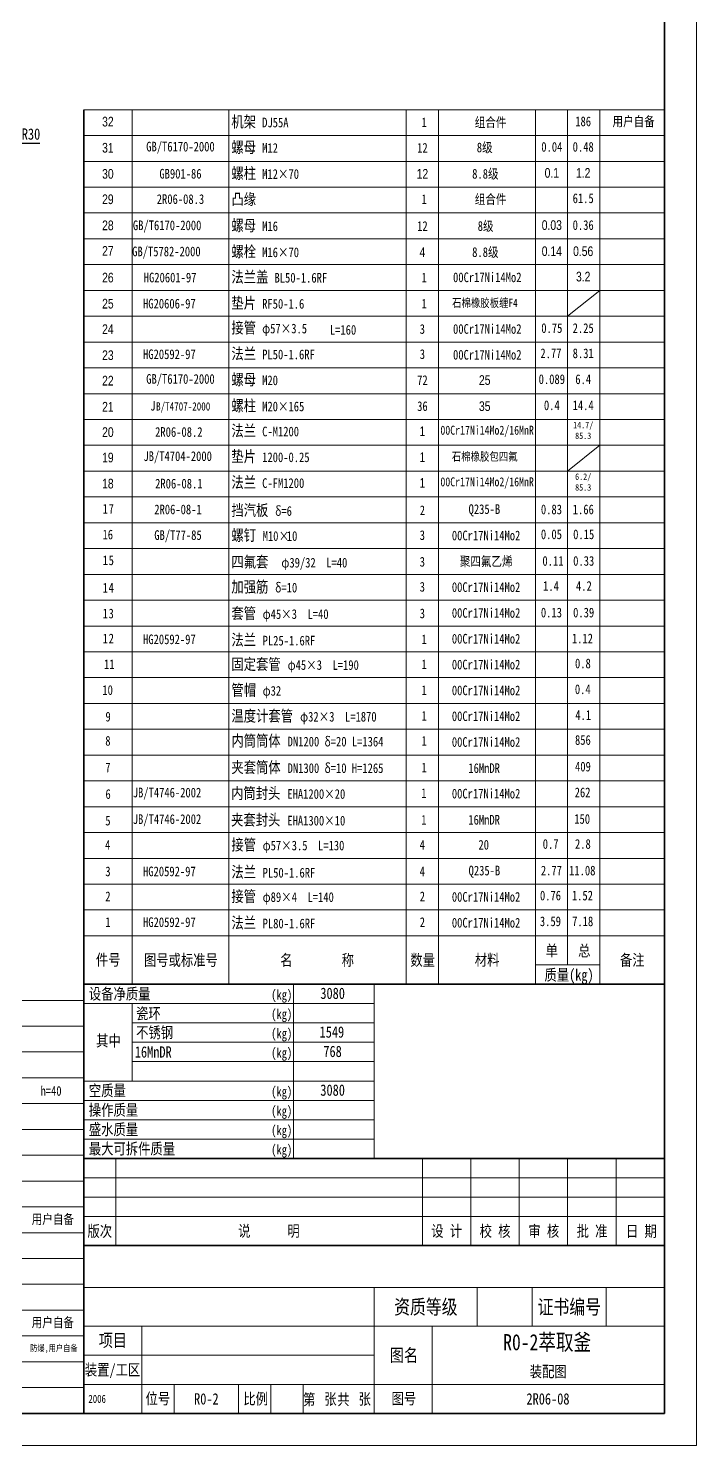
# Model space of a CAD drawing. Header units: millimetres. Extents: x 10132 to 16072, y 1336 to 9746.
# Drawn here: x 14000 to 16072, y 1336 to 5728 of the extents above; entities that cross this region are included whole.
import ezdxf

# ---------------------------------------------------------------- set-up
doc = ezdxf.new("R2010")
doc.units = ezdxf.units.MM
doc.layers.get('DEFPOINTS').update_dxf_attribs({"lineweight": 18})
doc.layers.add('粗实线', color=4, linetype='Continuous', lineweight=35)
doc.layers.add('细实线', color=7, linetype='Continuous', lineweight=18)
doc.styles.get("Standard").update_dxf_attribs({"font": 'SIMFANG.TTF', "width": 0.8, "height": 35})
doc.dimstyles.new('机械', dxfattribs={"dimtxt": 60, "dimasz": 52, "dimexe": 15, "dimexo": 10, "dimgap": 10, "dimtad": 1, "dimtoh": 1, "dimdec": 4, "dimdsep": 46, "dimlunit": 6, "dimtxsty": 'Standard', "dimcen": 1, "dimadec": 0, "dimazin": 0, "dimtfac": 1, "dimtdec": 4, "dimtmove": 0, "dimatfit": 0, "dimfxl": 0, "dimtolj": 1, "dimtzin": 0, "dimarcsym": 0})

# ---------------------------------------------------------------- blocks, each defined once
blk = doc.blocks.new('*D62')
at = {"layer": 'DEFPOINTS', "color": 0}
for p in [(13874.9, 5331.4), (13767.4, 5285.2)]:
    blk.add_point(p, dxfattribs=at)
at = {"layer": '细实线', "color": 0, "lineweight": -2}
for p, q in [((13922.7, 5351.9), (13971.4, 5372.8)), ((13971.4, 5372.8), (14035.6, 5372.8)), ((13767.4, 5285.2), (13874.9, 5331.4))]:
    blk.add_line(p, q, dxfattribs=at)
at = {"layer": '细实线', "color": 0}
blk.add_solid([(13919.3, 5359.9), (13926.1, 5343.9), (13874.9, 5331.4)], dxfattribs=at)
at = {"layer": '细实线', "color": 0, "insert": (14008.5, 5400.3), "char_height": 35, "attachment_point": 5}
blk.add_mtext('\\A1;R30', dxfattribs=at)

msp = doc.modelspace()

# ---------------------------------------------------------------- linework, layer by layer
at = {"layer": '粗实线'}
for p, q in [((14171.69721, 2765.97026), (14171.69721, 5475.97026)), ((14171.69721, 1435.97026), (14171.69721, 2765.97026)), ((14171.69721, 2765.97026), (15971.69721, 2765.97026)), ((14171.69721, 2225.97026), (15971.69721, 2225.97026)), ((14171.69721, 1955.97026), (15971.69721, 1955.97026))]:
    msp.add_line(p, q, dxfattribs=at)
msp.add_lwpolyline([(10381.69721, 1435.97026), (15971.69721, 1435.97026), (15971.69721, 9645.97026), (10381.69721, 9645.97026)], close=True, dxfattribs=at)
at = {"layer": '细实线'}
for p, q in [((15971.69721, 9645.97026), (15971.69721, 1435.97026)), ((14171.69721, 5475.97026), (15971.69721, 5475.97026)), ((14321.69721, 2765.97026), (14321.69721, 5475.97026)), ((14621.69721, 2765.97026), (14621.69721, 5475.97026)), ((15171.69721, 2765.97026), (15171.69721, 5475.97026)), ((15271.69721, 2765.97026), (15271.69721, 5475.97026)), ((15571.69721, 2765.97026), (15571.69721, 5475.97026)), ((15671.69721, 2825.97026), (15671.69721, 5475.97026)), ((15771.69721, 2765.97026), (15771.69721, 5475.97026)), ((14171.69721, 5395.97026), (15971.69721, 5395.97026)), ((14171.69721, 5315.97026), (15971.69721, 5315.97026)), ((14171.69721, 5235.97026), (15971.69721, 5235.97026)), ((14171.69721, 5155.97026), (15971.69721, 5155.97026)), ((14171.69721, 5075.97026), (15971.69721, 5075.97026)), ((14171.69721, 4995.97026), (15971.69721, 4995.97026)), ((14171.69721, 4915.97026), (15971.69721, 4915.97026)), ((15671.69721, 4835.97026), (15771.69721, 4915.97026)), ((14171.69721, 4835.97026), (15971.69721, 4835.97026)), ((14171.69721, 4755.97026), (15971.69721, 4755.97026)), ((14171.69721, 4675.97026), (15971.69721, 4675.97026)), ((14171.69721, 4595.97026), (15971.69721, 4595.97026)), ((14171.69721, 4515.97026), (15971.69721, 4515.97026)), ((14171.69721, 4435.97026), (15971.69721, 4435.97026)), ((15671.69721, 4355.97026), (15771.69721, 4435.97026)), ((14171.69721, 4355.97026), (15971.69721, 4355.97026)), ((14171.69721, 4275.97026), (15971.69721, 4275.97026)), ((14171.69721, 4195.97026), (15971.69721, 4195.97026)), ((14171.69721, 4115.97026), (15971.69721, 4115.97026)), ((14171.69721, 4035.97026), (15971.69721, 4035.97026)), ((14171.69721, 3955.97026), (15971.69721, 3955.97026)), ((14171.69721, 3875.97026), (15971.69721, 3875.97026)), ((14171.69721, 3875.97026), (15971.69721, 3875.97026)), ((14171.69721, 3795.97026), (15971.69721, 3795.97026)), ((14171.69721, 3715.97026), (15971.69721, 3715.97026)), ((14171.69721, 3635.97026), (15971.69721, 3635.97026)), ((14171.69721, 3555.97026), (15971.69721, 3555.97026)), ((14171.69721, 3475.97026), (15971.69721, 3475.97026)), ((14171.69721, 3395.97026), (15971.69721, 3395.97026)), ((14171.69721, 3315.97026), (15971.69721, 3315.97026)), ((14171.69721, 3235.97026), (15971.69721, 3235.97026)), ((14171.69721, 3155.97026), (15971.69721, 3155.97026)), ((14171.69721, 3075.97026), (15971.69721, 3075.97026)), ((14171.69721, 2995.97026), (15971.69721, 2995.97026)), ((14171.69721, 2915.97026), (15971.69721, 2915.97026)), ((15571.69721, 2825.97026), (15771.69721, 2825.97026)), ((14821.69721, 2225.97026), (14821.69721, 2765.97026)), ((15071.69721, 2225.97026), (15071.69721, 2765.97026)), ((12371.69721, 2715.97026), (14171.69721, 2715.97026)), ((14171.69721, 2705.97026), (15071.69721, 2705.97026)), ((14171.69721, 2705.97026), (14321.69721, 2705.97026)), ((14321.69721, 2705.97026), (14321.69721, 2465.97026)), ((12371.69721, 2635.97026), (14171.69721, 2635.97026)), ((14321.69721, 2645.97026), (15071.69721, 2645.97026)), ((12371.69721, 2555.97026), (14171.69721, 2555.97026)), ((14321.69721, 2585.97026), (15071.69721, 2585.97026)), ((14321.69721, 2525.97026), (15071.69721, 2525.97026)), ((12371.69721, 2475.97026), (14171.69721, 2475.97026)), ((14171.69721, 2465.97026), (15071.69721, 2465.97026)), ((12371.69721, 2395.97026), (14171.69721, 2395.97026)), ((14171.69721, 2405.97026), (15071.69721, 2405.97026)), ((14171.69721, 2345.97026), (15071.69721, 2345.97026)), ((12371.69721, 2315.97026), (14171.69721, 2315.97026)), ((14171.69721, 2285.97026), (15071.69721, 2285.97026)), ((12371.69721, 2235.97026), (14171.69721, 2235.97026)), ((14271.69721, 1955.97026), (14271.69721, 2225.97026)), ((15221.69721, 1955.97026), (15221.69721, 2225.97026)), ((15371.69721, 1955.97026), (15371.69721, 2225.97026)), ((15521.69721, 1955.97026), (15521.69721, 2225.97026)), ((15671.69721, 1955.97026), (15671.69721, 2225.97026)), ((15821.69721, 1955.97026), (15821.69721, 2225.97026)), ((12371.69721, 2155.97026), (14171.69721, 2155.97026)), ((14171.69721, 2165.97026), (15971.69721, 2165.97026)), ((12371.69721, 2075.97026), (14171.69721, 2075.97026)), ((14171.69721, 2105.97026), (15971.69721, 2105.97026)), ((14171.69721, 2045.97026), (15971.69721, 2045.97026)), ((12371.69721, 1995.97026), (14171.69721, 1995.97026)), ((12371.69721, 1915.97026), (14171.69721, 1915.97026)), ((12371.69721, 1835.97026), (14171.69721, 1835.97026)), ((14171.69721, 1825.97026), (15971.69721, 1825.97026)), ((15071.69721, 1435.97026), (15071.69721, 1825.97026)), ((15391.69721, 1825.97026), (15391.69721, 1705.97026)), ((15561.69721, 1825.97026), (15561.69721, 1705.97026)), ((15791.69721, 1825.97026), (15791.69721, 1705.97026)), ((12371.69721, 1755.97026), (14171.69721, 1755.97026)), ((12371.69721, 1675.97026), (14171.69721, 1675.97026)), ((14171.69721, 1705.97026), (15971.69721, 1705.97026)), ((14351.69721, 1435.97026), (14351.69721, 1705.97026)), ((15251.69721, 1435.97026), (15251.69721, 1705.97026)), ((12371.69721, 1595.97026), (14171.69721, 1595.97026)), ((14171.69721, 1615.97026), (15071.69721, 1615.97026)), ((12371.69721, 1515.97026), (14171.69721, 1515.97026)), ((14171.69721, 1525.97026), (15971.69721, 1525.97026)), ((14451.69721, 1435.97026), (14451.69721, 1525.97026)), ((14651.69721, 1435.97026), (14651.69721, 1525.97026)), ((14751.69721, 1435.97026), (14751.69721, 1525.97026)), ((14851.69721, 1435.97026), (14851.69721, 1525.97026))]:
    msp.add_line(p, q, dxfattribs=at)
msp.add_lwpolyline([(10131.69721, 1335.97026), (16071.69721, 1335.97026), (16071.69721, 9745.97026), (10131.69721, 9745.97026)], close=True, dxfattribs=at)

# ---------------------------------------------------------------- texts
at = {"layer": '细实线', "width": 0.8}
for s, height, p in [('1', 30, (15218.84007, 5421.98723)), ('组合件', 30, (15383.90405, 5421.98723)), ('8.8级', 30, (15375.90405, 5262.36687)), ('凸缘', 35, (14629.50179, 5181.14667)), ('1', 30, (15218.84007, 5183.64667)), ('组合件', 30, (15383.90405, 5183.64667)), ('GB/T6170-2000', 30, (14324.26864, 5102.70922)), ('8级', 30, (15393.04691, 5100.56637)), ('GB/T5782-2000', 30, (14321.98293, 5021.80901)), ('8.8级', 30, (15375.90405, 5019.66616)), ('HG20601-97', 30, (14357.98293, 4940.946)), ('1', 30, (15218.84007, 4940.946)), ('HG20606-97', 30, (14355.69721, 4860.04575)), ('1', 30, (15218.84007, 4860.04575)), ('3', 30, (15213.23055, 4781.3256)), ('HG20592-97', 30, (14355.69721, 4703.24123)), ('J', 30, (14377.90194, 4543.73705)), ('B/T4707-2000', 25.713, (14396.18765, 4543.73705)), ('1', 30, (14230.74355, 4224.44246)), ('7', 30, (14249.02926, 4224.44246)), ('2R06-08-1', 30, (14390.57218, 4222.34782)), ('挡汽板 ', 35, (14629.50179, 4217.41139)), ('δ=6', 29.9985, (14765.1126, 4217.41139)), ('2', 30, (15213.36388, 4219.7222)), ('Q235-B', 30, (15364.81524, 4223.19594)), ('0.83', 30, (15588.89949, 4222.37131)), ('1.66', 30, (15687.63282, 4222.37131)), ('16', 30, (14230.12579, 4144.52238)), ('GB/T77-85', 30, (14390.61672, 4142.77879)), ('螺钉 ', 35, (14629.50179, 4139.92731)), ('00Cr17Ni14Mo2', 30, (15312.91987, 4141.58426)), ('0.05', 30, (15588.89949, 4145.17102)), ('0.15', 30, (15688.89949, 4145.17102)), ('M10', 29.9985, (14726.36666, 4139.92731)), ('×', 29.9985, (14776.18038, 4139.92731)), ('10', 29.9985, (14801.3251, 4139.92731)), ('3', 30, (15213.23055, 4142.52191)), ('1', 30, (14230.80841, 4064.60233)), ('5', 30, (14249.09413, 4064.60233)), ('四氟套  ', 35, (14629.50179, 4057.33805)), ('φ39/32  L=40', 29.9985, (14784.48558, 4057.33805)), ('3', 30, (15213.23055, 4060.12184)), ('聚四氟乙烯', 30, (15337.42122, 4061.4458)), ('0.11', 30, (15593.6233, 4062.77095)), ('0.33', 30, (15688.89949, 4062.77095)), ('1', 30, (14230.74355, 3979.7222)), ('4', 30, (14249.02926, 3979.7222)), ('加强筋 ', 35, (14629.50179, 3980.02191)), ('δ=10', 29.9985, (14765.1126, 3980.02191)), ('3', 30, (15213.23055, 3982.52191)), ('00Cr17Ni14Mo2', 30, (15312.91987, 3981.58426)), ('1.4', 30, (15595.83282, 3985.17102)), ('4.2', 30, (15697.63282, 3985.17102)), ('1', 30, (14230.41922, 3899.80215)), ('3', 30, (14248.70494, 3899.80215)), ('套管 ', 35, (14629.50179, 3897.90562)), ('φ45×3  L=40', 29.9985, (14726.36666, 3897.90562)), ('3', 30, (15213.23055, 3900.12184)), ('00Cr17Ni14Mo2', 30, (15312.91987, 3901.58426)), ('0.13', 30, (15588.89949, 3902.77095)), ('0.39', 30, (15688.76615, 3902.77095)), ('1', 30, (14230.74355, 3822.36204)), ('2', 30, (14249.02926, 3822.36204)), ('HG20592-97', 30, (14355.69721, 3819.80215)), ('法兰 ', 35, (14629.50179, 3815.69404)), ('PL25-1.6RF', 29.9985, (14726.36666, 3815.69404)), ('1', 30, (15218.84007, 3819.80215)), ('00Cr17Ni14Mo2', 30, (15312.91987, 3821.58426)), ('1.12', 30, (15684.97353, 3822.45126)), ('固定套管 ', 35, (14629.50179, 3740.14583)), ('11', 30, (14234.69721, 3742.44199)), ('φ45×3  L=190', 29.9985, (14803.85855, 3740.14583)), ('1', 30, (15218.84007, 3742.36204)), ('00Cr17Ni14Mo2', 30, (15312.91987, 3741.58426)), ('0.8', 30, (15694.57353, 3745.01116)), ('10', 30, (14229.55436, 3662.52191)), ('管帽 ', 35, (14629.50179, 3660.14583)), ('φ32', 29.9985, (14726.36666, 3660.14583)), ('1', 30, (15218.84007, 3662.36204)), ('00Cr17Ni14Mo2', 30, (15312.91987, 3661.58426)), ('0.4', 30, (15694.25924, 3665.01116)), ('9', 30, (14239.26864, 3580.12184)), ('温度计套管 ', 35, (14629.50179, 3579.94199)), ('φ32×3  L=1870', 29.9985, (14842.60449, 3579.94199)), ('1', 30, (15218.84007, 3582.44199)), ('00Cr17Ni14Mo2', 30, (15312.91987, 3581.58426)), ('4.1', 30, (15695.50686, 3585.09111)), ('8', 30, (14238.69721, 3505.16179)), ('内筒筒体 ', 35, (14629.50179, 3502.85098)), ('DN1200 δ=20 L=1364', 29.9985, (14803.85855, 3502.85098)), ('1', 30, (15218.84007, 3505.16179)), ('00Cr17Ni14Mo2', 30, (15312.91987, 3501.58426)), ('856', 30, (15694.57353, 3507.8109)), ('7', 30, (14238.69721, 3422.76168)), ('夹套筒体 ', 35, (14629.50179, 3420.54547)), ('DN1300 δ=10 H=1265', 29.9985, (14803.85855, 3420.54547)), ('1', 30, (15218.84007, 3422.76168)), ('16MnDR', 30, (15363.972, 3420.60135)), ('409', 30, (15694.70686, 3425.41079)), ('6', 30, (14239.26864, 3340.36161)), ('JB/T4746-2002', 30, (14323.89705, 3344.93229)), ('内筒封头 ', 35, (14628.55877, 3340.47862)), ('EHA1200×20', 29.9985, (14802.91553, 3340.47862)), ('1', 30, (15217.89705, 3342.78944)), ('00Cr17Ni14Mo2', 30, (15312.91987, 3341.58426)), ('262', 30, (15693.63051, 3345.43855)), ('JB/T4746-2002', 30, (14323.89705, 3262.53218)), ('夹套封头 ', 35, (14628.55877, 3257.88933)), ('5', 30, (14238.69721, 3257.9615)), ('EHA1300×10', 29.9985, (14802.91553, 3257.88933)), ('1', 30, (15217.89705, 3260.38933)), ('16MnDR', 30, (15363.972, 3260.60135)), ('150', 30, (15692.36384, 3263.03844)), ('4', 30, (14238.12579, 3183.00146)), ('接管 ', 35, (14629.50179, 3180.78524)), ('φ57×3.5  L=130', 29.9985, (14726.36666, 3180.78524)), ('4', 30, (15213.16388, 3183.00146)), ('20', 30, (15395.33262, 3183.00146)), ('0.7', 30, (15594.57353, 3185.65057)), ('2.8', 30, (15694.50686, 3185.65057)), ('3', 30, (14238.69721, 3100.60135)), ('HG20592-97', 30, (14355.69721, 3100.60135)), ('法兰 ', 35, (14629.50179, 3096.49324)), ('PL50-1.6RF', 29.9985, (14726.36666, 3096.49324)), ('4', 30, (15213.16388, 3100.60135)), ('Q235-B', 30, (15364.81524, 3103.19594)), ('2.77', 30, (15588.76615, 3103.25046)), ('11.08', 30, (15676.37353, 3103.25046)), ('2', 30, (14238.69721, 3023.16132)), ('接管 ', 35, (14629.50179, 3020.9451)), ('φ89×4  L=140', 29.9985, (14726.36666, 3020.9451)), ('2', 30, (15213.36388, 3023.16132)), ('00Cr17Ni14Mo2', 30, (15312.91987, 3021.58426)), ('0.76', 30, (15585.97353, 3025.81043)), ('1.52', 30, (15684.97353, 3025.81043)), ('1', 30, (14238.65397, 2943.24123)), ('HG20592-97', 30, (14355.69721, 2943.24123)), ('法兰 ', 35, (14629.50179, 2939.13313)), ('PL80-1.6RF', 29.9985, (14726.36666, 2939.13313)), ('2', 30, (15213.36388, 2943.24123)), ('00Cr17Ni14Mo2', 30, (15312.91987, 2941.58426)), ('3.59', 30, (15585.77353, 2945.89035)), ('7.18', 30, (15685.77353, 2945.89035)), ('件号', 35, (14209.64853, 2824.03783)), ('图号或标准号', 35, (14358.4864, 2823.28107)), ('名        称', 35, (14780.91343, 2823.18647)), ('数量', 35, (15184.23776, 2823.28107)), ('材料', 35, (15383.93505, 2823.84864)), ('单', 35, (15603.53505, 2852.63908)), ('总', 35, (15704.36749, 2852.1661)), ('备注', 35, (15833.93505, 2823.37566)), ('质量(kg)', 35, (15599.881, 2777.29534)), ('设备净质量  ', 35, (14187.67258, 2718.65945)), ('(kg)', 30, (14752.82448, 2718.45739)), ('3080', 35, (14905.27335, 2720.32445)), ('瓷环', 35, (14334.14834, 2657.90269)), ('(kg)', 30, (14752.82448, 2658.45739)), ('不锈钢  ', 35, (14334.14834, 2598.84864)), ('其中', 35, (14210.34908, 2573.25848)), ('(kg)', 30, (14752.82448, 2598.45739)), ('1549', 35, (14902.91113, 2600.32445)), ('16MnDR', 35, (14330.2132, 2538.47026)), ('(kg)', 30, (14752.82448, 2538.45739)), ('768', 35, (14914.60014, 2540.32445)), ('h=40', 30, (14037.85028, 2420.36161)), ('空质量  ', 35, (14187.67258, 2418.84864)), ('(kg)', 30, (14752.82448, 2418.45739)), ('3080', 35, (14905.27335, 2420.32445)), ('操作质量', 35, (14187.67258, 2358.65945)), ('(kg)', 30, (14752.82448, 2358.45739)), ('盛水质量', 35, (14187.67258, 2298.37566)), ('(kg)', 30, (14752.82448, 2298.45739)), ('最大可拆件质量', 35, (14187.67258, 2238.75404)), ('(kg)', 30, (14752.82448, 2238.45739)), ('用户自备', 30, (14010.60093, 2023.04552)), ('版次', 35, (14183.40532, 1983.18647)), ('说      明', 35, (14650.58911, 1983.75404)), ('设 计', 35, (15249.02154, 1983.75404)), ('校 核', 35, (15399.17289, 1983.37566)), ('审 核', 35, (15550.30803, 1983.47026)), ('批 准', 35, (15699.62694, 1983.37566)), ('日 期', 35, (15852.65397, 1983.09188)), ('资质等级', 45, (15134.10803, 1743.47026)), ('证书编号', 45, (15578.81613, 1743.34864)), ('用户自备', 30, (14010.60093, 1703.04552)), ('项目', 40, (14218.54046, 1642.37566)), ('R0-2萃取釜', 50, (15472.12965, 1631.6099)), ('防爆,用户自备', 20, (14005.84417, 1628.23471)), ('图名', 40, (15120.87559, 1595.97026)), ('装置/工区', 35, (14175.27559, 1553.65945)), ('装配图', 35, (15554.33505, 1548.27656)), ('位号', 35, (14363.40532, 1464.32161)), ('R0-2', 35, (14513.85938, 1463.47026)), ('比例', 35, (14666.5837, 1463.84864)), ('第', 35, (14851.69721, 1461.72561)), ('张', 35, (14917.54501, 1462.95534)), ('共', 35, (14957.93167, 1461.72561)), ('张', 35, (15023.77946, 1462.95534)), ('图号', 35, (15125.9783, 1464.22702)), ('2R06-08', 35, (15544.19451, 1463.47026)), ('2006', 25, (14186.2102, 1468.47026))]:
    msp.add_text(s, height=height, dxfattribs=at).set_placement(p)
at = {"layer": '细实线'}
for s, insert, char_height, width, attachment_point in [('{\\fￋￎￌ￥|b0|i0|c134|p2;32}', (14246.69721, 5438.78769), 30, 150, 5), ('机架 {\\H0.8571x;DJ55A}', (14629.50179, 5436.98723), 35, 550, 4), ('{\\fSimSun|b0|i0|c134|p2;186}', (15719.97353, 5439.63634), 30, 150, 5), ('用户自备', (15876.3739, 5438.1266), 30, 150, 5), ('{\\fￋￎￌ￥|b0|i0|c134|p2;31}', (14246.69721, 5357.88748), 30, 150, 5), ('{\\fSimSun|b0|i0|c134|p2;GB/T6170-2000}', (14471.69721, 5357.985), 30, 150, 5), ('螺母 {\\H0.8571x;M12}', (14629.50179, 5357.985), 35, 550, 4), ('{\\fSimSun|b0|i0|c134|p2;12}', (15221.69721, 5357.985), 30, 150, 5), ('{\\fSimSun|b0|i0|c134|p2;8级}', (15414.76119, 5357.36687), 30, 150, 5), ('{\\fSimSun|b0|i0|c134|p2;0.04}', (15622.76615, 5360.63412), 30, 150, 5), ('{\\fSimSun|b0|i0|c134|p2;0.48}', (15719.97353, 5360.63412), 30, 150, 5), ('{\\fￋￎￌ￥|b0|i0|c134|p2;30}', (14246.69721, 5276.98723), 30, 150, 5), ('{\\fSimSun|b0|i0|c134|p2;GB901-86}', (14471.69721, 5277.36687), 30, 150, 5), ('螺柱 {\\H0.8571x;M12×70}', (14629.50179, 5277.36687), 35, 550, 4), ('{\\fￋￎￌ￥|b0|i0|c134|p2;12}', (15221.69721, 5277.36687), 30, 150, 5), ('{\\fￋￎￌ￥|b0|i0|c134|p2;0.1}', (15622.76615, 5280.01598), 30, 150, 5), ('{\\fￋￎￌ￥|b0|i0|c134|p2;1.2}', (15719.97353, 5280.01598), 30, 150, 5), ('{\\fￋￎￌ￥|b0|i0|c134|p2;29}', (14246.69721, 5198.26708), 30, 150, 5), ('2R06-08.3', (14471.69721, 5198.64667), 30, 150, 5), ('{\\fSimSun|b0|i0|c134|p2;61.5}', (15719.97353, 5201.29579), 30, 150, 5), ('螺母 {\\H0.8571x;M16}', (14629.50179, 5115.56637), 35, 550, 4), ('{\\fￋￎￌ￥|b0|i0|c134|p2;28}', (14246.69721, 5117.36687), 30, 150, 5), ('{\\fSimSun|b0|i0|c134|p2;12}', (15221.69721, 5115.56637), 30, 150, 5), ('{\\fￋￎￌ￥|b0|i0|c134|p2;0.03}', (15622.76615, 5118.21548), 30, 150, 5), ('{\\fSimSun|b0|i0|c134|p2;0.36}', (15719.97353, 5118.21548), 30, 150, 5), ('{\\fￋￎￌ￥|b0|i0|c134|p2;27}', (14246.69721, 5038.64667), 30, 150, 5), ('螺栓 {\\H0.8571x;M16×70}', (14629.50179, 5034.66616), 35, 550, 4), ('{\\fￋￎￌ￥|b0|i0|c134|p2;0.14}', (15622.76615, 5037.31527), 30, 150, 5), ('{\\fￋￎￌ￥|b0|i0|c134|p2;0.56}', (15719.97353, 5037.31527), 30, 150, 5), ('{\\fￋￎￌ￥|b0|i0|c134|p2;4}', (15221.69721, 5034.66616), 30, 150, 5), ('{\\fￋￎￌ￥|b0|i0|c134|p2;26}', (14246.69721, 4955.56637), 30, 150, 5), ('法兰盖 {\\H0.8571x;BL50-1.6RF}', (14629.50179, 4955.946), 35, 550, 4), ('00Cr17Ni14Mo2', (15316.5523, 4971.58426), 30, 300, 1), ('{\\fￋￎￌ￥|b0|i0|c134|p2;3.2}', (15719.97353, 4958.59511), 30, 150, 5), ('{\\fￋￎￌ￥|b0|i0|c134|p2;25}', (14246.69721, 4874.66616), 30, 150, 5), ('垫片 {\\H0.8571x;RF50-1.6}', (14629.50179, 4875.04575), 35, 550, 4), ('石棉橡胶板缠F4', (15415.26464, 4875.58543), 26, 210, 5), ('{\\fￋￎￌ￥|b0|i0|c134|p2;24}', (14246.69721, 4795.946), 30, 150, 5), ('接管 {\\H0.8571x;φ57×3.5}', (14629.50179, 4796.3256), 35, 550, 4), ('L=160', (14934.84978, 4808.85219), 30, 185.0677921, 1), ('00Cr17Ni14Mo2', (15316.5523, 4811.58426), 30, 300, 1), ('{\\fSimSun|b0|i0|c134|p2;0.75}', (15622.76615, 4798.97471), 30, 150, 5), ('{\\fSimSun|b0|i0|c134|p2;2.25}', (15719.97353, 4798.97471), 30, 150, 5), ('{\\fￋￎￌ￥|b0|i0|c134|p2;23}', (14246.69721, 4715.04575), 30, 150, 5), ('法兰 {\\H0.8571x;PL50-1.6RF}', (14629.50179, 4718.24123), 35, 550, 4), ('{\\fSimSun|b0|i0|c134|p2;3}', (15221.69721, 4718.24123), 30, 150, 5), ('00Cr17Ni14Mo2', (15316.5523, 4731.58426), 30, 300, 1), ('{\\fSimSun|b0|i0|c134|p2;2.77}', (15619.97353, 4720.89035), 30, 150, 5), ('{\\fSimSun|b0|i0|c134|p2;8.31}', (15719.97353, 4720.89035), 30, 150, 5), ('{\\fSimSun|b0|i0|c134|p2;GB/T6170-2000}', (14471.69721, 4637.985), 30, 150, 5), ('螺母 {\\H0.8571x;M20}', (14629.50179, 4637.985), 35, 550, 4), ('{\\fￋￎￌ￥|b0|i0|c134|p2;22}', (14246.69721, 4636.3256), 30, 150, 5), ('{\\fSimSun|b0|i0|c134|p2;72}', (15221.69721, 4637.985), 30, 150, 5), ('{\\fￋￎￌ￥|b0|i0|c134|p2;25}', (15414.76119, 4637.985), 30, 150, 5), ('{\\fSimSun|b0|i0|c134|p2;0.089}', (15622.76615, 4640.63412), 30, 150, 5), ('{\\fSimSun|b0|i0|c134|p2;6.4}', (15719.97353, 4640.63412), 30, 150, 5), ('{\\fￋￎￌ￥|b0|i0|c134|p2;21}', (14246.69721, 4555.42535), 30, 150, 5), ('螺柱 {\\H0.8571x;M20×165}', (14629.50179, 4557.08479), 35, 550, 4), ('{\\fSimSun|b0|i0|c134|p2;36}', (15221.69721, 4557.08479), 30, 150, 5), ('{\\fￋￎￌ￥|b0|i0|c134|p2;35}', (15414.76119, 4557.08479), 30, 150, 5), ('{\\fSimSun|b0|i0|c134|p2;0.4}', (15622.76615, 4559.73391), 30, 150, 5), ('{\\fSimSun|b0|i0|c134|p2;14.4}', (15719.97353, 4559.73391), 30, 150, 5), ('{\\fￋￎￌ￥|b0|i0|c134|p2;20}', (14246.69721, 4476.7052), 30, 150, 5), ('2R06-08.2', (14393.16677, 4492.34782), 30, 300, 1), ('法兰 {\\H0.8571x;C-M1200}', (14629.50179, 4479.44246), 35, 550, 4), ('{\\fￋￎￌ￥|b0|i0|c134|p2;1}', (15221.69721, 4479.44246), 30, 150, 5), ('00Cr17Ni14Mo2/16MnR', (15422.20655, 4479.42896), 28, 210, 5), ('14.7/\\P85.3', (15719.97353, 4482.09158), 20, 150, 5), ('{\\fￋￎￌ￥|b0|i0|c134|p2;19}', (14246.69721, 4397.985), 30, 150, 5), ('JB/T4704-2000', (14356.89669, 4417.28682), 30, 300, 1), ('垫片 {\\H0.8571x;1200-0.25}', (14629.50179, 4399.52238), 35, 550, 4), ('{\\fￋￎￌ￥|b0|i0|c134|p2;1}', (15221.69721, 4399.52238), 30, 150, 5), ('石棉橡胶包四氟', (15414.76119, 4399.52238), 26, 210, 5), ('6.2/\\P85.3', (15719.97353, 4322.09158), 20, 150, 5), ('{\\fￋￎￌ￥|b0|i0|c134|p2;18}', (14246.69721, 4317.08479), 30, 150, 5), ('2R06-08.1', (14393.16677, 4332.34782), 30, 300, 1), ('法兰 {\\H0.8571x;C-FM1200}', (14629.50179, 4319.60233), 35, 550, 4), ('{\\fￋￎￌ￥|b0|i0|c134|p2;1}', (15221.69721, 4319.60233), 30, 150, 5), ('00Cr17Ni14Mo2/16MnR', (15422.20655, 4319.42896), 28, 210, 5)]:
    msp.add_mtext(s, dxfattribs=dict(at, insert=insert, char_height=char_height, width=width, attachment_point=attachment_point))

# ---------------------------------------------------------------- dimensions: what is measured, and where the dimension line sits
dim = msp.add_radius_dim(center=(13767.42816, 5285.18834), mpoint=(13874.93057, 5331.36445), text='R30', dimstyle='机械', dxfattribs=at)
dim.commit()
dim.dimension.update_dxf_attribs({"geometry": '*D62', "text_midpoint": (14008.47777, 5372.79543), "dimtype": 164})

doc.saveas('drawing.dxf')
